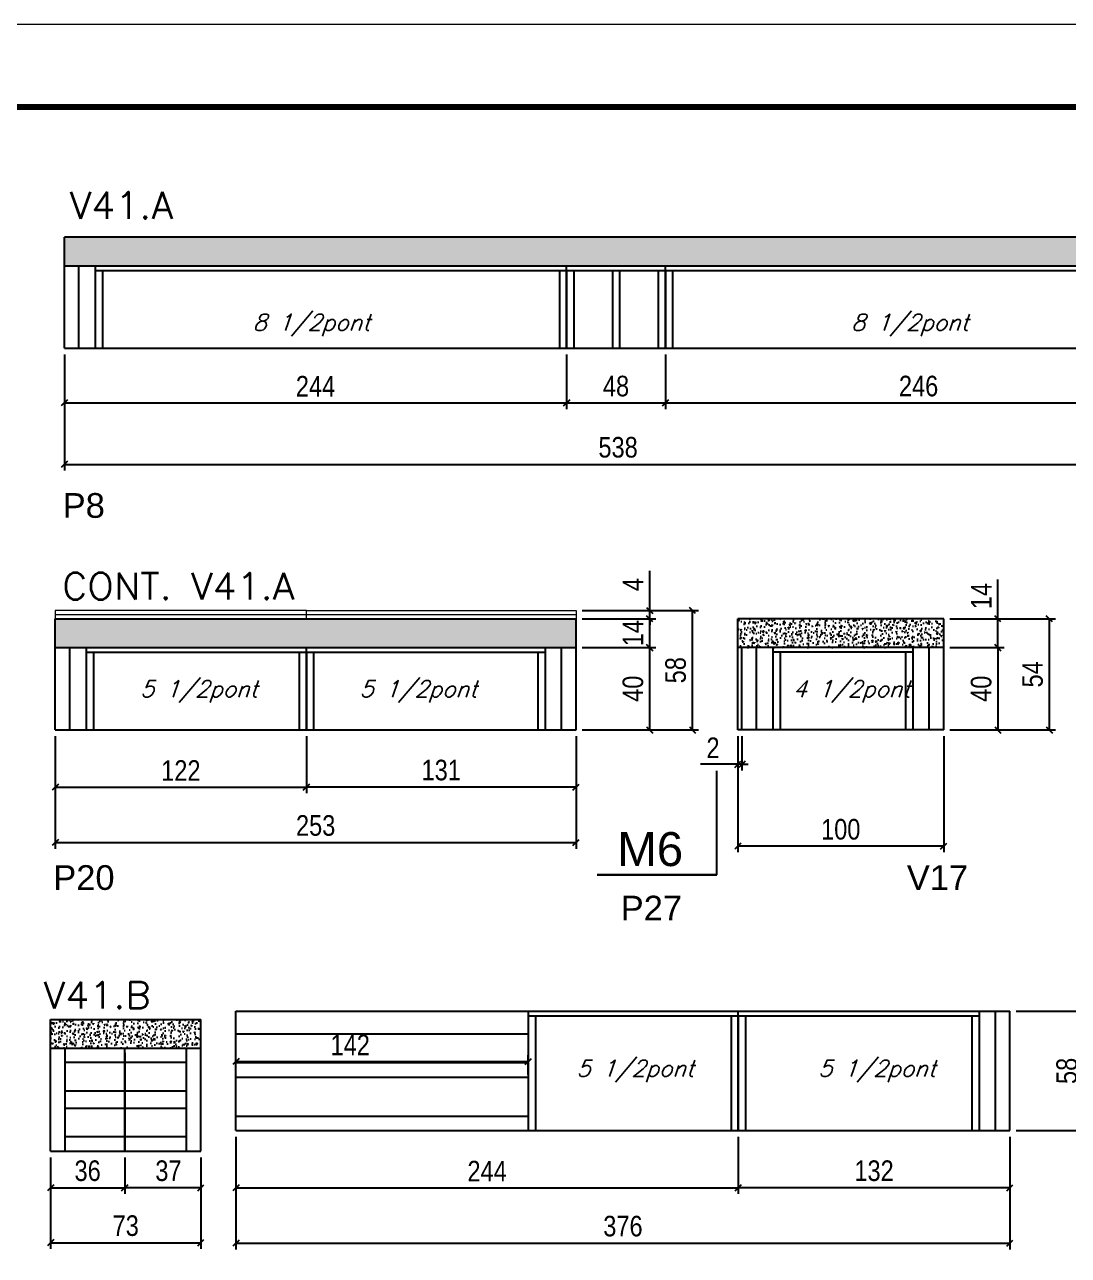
# Model space of a CAD drawing. Header units: millimetres. Extents: x 2921 to 9246, y 316 to 11751.
# Drawn here: x 3388 to 3896, y 3065 to 3663 of the extents above; entities that cross this region are included whole.
import ezdxf

# ---------------------------------------------------------------- set-up
doc = ezdxf.new("R2010")
doc.units = ezdxf.units.MM
doc.linetypes.add('DASHED', pattern=[0.75, 0.5, -0.25])
for name, color, linetype in [('1', 3, 'Continuous'), ('5', 5, 'Continuous'), ('COTA', 241, 'Continuous'), ('NOMENCLATURA', 7, 'Continuous'), ('Painéis', 200, 'Continuous'), ('SARR_2.2x7', 40, 'Continuous'), ('SARR_3.5x7', 81, 'Continuous'), ('SARR_EDITAR', 141, 'Continuous'), ('texto', 7, 'Continuous')]:
    doc.layers.add(name, color=color, linetype=linetype)
for name, color, linetype, lineweight in [('Folhas', 255, 'Continuous', 9), ('SARRAFO DE PRESSAO', 251, 'DASHED', 9), ('Texto Seção', 7, 'Continuous', 15)]:
    doc.layers.add(name, color=color, linetype=linetype, lineweight=lineweight)
doc.styles.add('COTA TECNICA', font='techl___.ttf', dxfattribs={"height": 10})
doc.styles.add('REGUA-120', font='ROMANS.shx', dxfattribs={"height": 15})
doc.styles.add('Romans', font='romans.shx')
doc.styles.get("Standard").update_dxf_attribs({"font": 'arial.ttf'})
doc.dimstyles.new('PAINEL', dxfattribs={"dimtxt": 10, "dimasz": 3, "dimexe": 3, "dimexo": 3, "dimgap": 3, "dimtad": 1, "dimdec": 1, "dimzin": 12, "dimdsep": 46, "dimtxsty": 'COTA TECNICA', "dimblk1": 'OBLIQUE', "dimblk2": 'OBLIQUE', "dimsah": 1, "dimcen": 0.9, "dimclrd": 4, "dimclre": 4, "dimclrt": 240, "dimadec": 1, "dimazin": 3, "dimtfac": 1, "dimtdec": 1, "dimtmove": 0, "dimatfit": 3, "dimfxl": 1, "dimtolj": 1, "dimtzin": 12, "dimarcsym": 0})

# ---------------------------------------------------------------- blocks, each defined once
blk = doc.blocks.new('9999999999')
at = {"layer": 'Folhas'}
blk.add_lwpolyline([(98138.98, 34190.21), (99623.98, 34190.21), (99623.98, 35240.21), (98138.98, 35240.21)], close=True, dxfattribs=at)
at = {"layer": 'Folhas', "color": 30, "const_width": 3}
blk.add_lwpolyline([(98213.98, 34230.21), (99583.98, 34230.21), (99583.98, 35200.21), (98213.98, 35200.21)], close=True, dxfattribs=at)
blk = doc.blocks.new('_Oblique')
at = {"layer": '1', "color": 0, "lineweight": -2}
blk.add_line((-0.5, -0.5), (0.5, 0.5), dxfattribs=at)
blk = doc.blocks.new('*D398')
at = {"layer": 'COTA', "color": 4, "linetype": 'ByBlock', "lineweight": -2, "transparency": 16777216}
for p, q in [((3407.73, 3502.89), (3407.73, 3476.35)), ((3651.73, 3502.89), (3651.73, 3476.35)), ((3407.73, 3479.35), (3651.73, 3479.35))]:
    blk.add_line(p, q, dxfattribs=at)
at = {"layer": 'Defpoints', "color": 0, "linetype": 'ByBlock', "transparency": 16777216}
for p in [(3407.73, 3505.89), (3651.73, 3505.89), (3651.73, 3479.35)]:
    blk.add_point(p, dxfattribs=at)
at = {"layer": 'COTA', "color": 4, "linetype": 'ByBlock', "lineweight": -2, "transparency": 16777216, "xscale": 3, "yscale": 3, "zscale": 3, "rotation": 180}
blk.add_blockref('_Oblique', (3407.73, 3479.35), dxfattribs=at)
at = {"layer": 'COTA', "color": 4, "linetype": 'ByBlock', "lineweight": -2, "transparency": 16777216, "xscale": 3, "yscale": 3, "zscale": 3}
blk.add_blockref('_Oblique', (3651.73, 3479.35), dxfattribs=at)
at = {"layer": 'COTA', "color": 240, "linetype": 'ByBlock', "transparency": 16777216, "insert": (3529.73, 3487.42), "char_height": 10, "attachment_point": 5, "style": 'COTA TECNICA'}
blk.add_mtext('\\A1;244', dxfattribs=at)
blk = doc.blocks.new('*D399')
at = {"layer": 'COTA', "color": 4, "linetype": 'ByBlock', "lineweight": -2, "transparency": 16777216}
for p, q in [((3699.73, 3502.89), (3699.73, 3476.35)), ((3945.73, 3502.89), (3945.73, 3476.35)), ((3699.73, 3479.35), (3945.73, 3479.35))]:
    blk.add_line(p, q, dxfattribs=at)
at = {"layer": 'Defpoints', "color": 0, "linetype": 'ByBlock', "transparency": 16777216}
for p in [(3699.73, 3505.89), (3945.73, 3505.89), (3945.73, 3479.35)]:
    blk.add_point(p, dxfattribs=at)
at = {"layer": 'COTA', "color": 4, "linetype": 'ByBlock', "lineweight": -2, "transparency": 16777216, "xscale": 3, "yscale": 3, "zscale": 3, "rotation": 180}
blk.add_blockref('_Oblique', (3699.73, 3479.35), dxfattribs=at)
at = {"layer": 'COTA', "color": 4, "linetype": 'ByBlock', "lineweight": -2, "transparency": 16777216, "xscale": 3, "yscale": 3, "zscale": 3}
blk.add_blockref('_Oblique', (3945.73, 3479.35), dxfattribs=at)
at = {"layer": 'COTA', "color": 240, "linetype": 'ByBlock', "transparency": 16777216, "insert": (3822.73, 3487.45), "char_height": 10, "width": 210.731, "attachment_point": 5, "style": 'COTA TECNICA'}
blk.add_mtext('\\A1;246', dxfattribs=at)
blk = doc.blocks.new('*D982')
at = {"layer": 'COTA', "color": 4, "linetype": 'ByBlock', "lineweight": -2, "transparency": 16777216}
for p, q in [((3407.73, 3502.89), (3407.73, 3446.46)), ((3945.73, 3502.89), (3945.73, 3446.46)), ((3407.73, 3449.46), (3945.73, 3449.46))]:
    blk.add_line(p, q, dxfattribs=at)
at = {"layer": 'Defpoints', "color": 0, "linetype": 'ByBlock', "transparency": 16777216}
for p in [(3407.73, 3505.89), (3945.73, 3505.89), (3945.73, 3449.46)]:
    blk.add_point(p, dxfattribs=at)
at = {"layer": 'COTA', "color": 4, "linetype": 'ByBlock', "lineweight": -2, "transparency": 16777216, "xscale": 3, "yscale": 3, "zscale": 3, "rotation": 180}
blk.add_blockref('_Oblique', (3407.73, 3449.46), dxfattribs=at)
at = {"layer": 'COTA', "color": 4, "linetype": 'ByBlock', "lineweight": -2, "transparency": 16777216, "xscale": 3, "yscale": 3, "zscale": 3}
blk.add_blockref('_Oblique', (3945.73, 3449.46), dxfattribs=at)
at = {"layer": 'COTA', "color": 240, "linetype": 'ByBlock', "transparency": 16777216, "insert": (3676.73, 3457.71), "char_height": 10, "attachment_point": 5, "style": 'COTA TECNICA'}
blk.add_mtext('\\A1;538', dxfattribs=at)
blk = doc.blocks.new('*D400')
at = {"layer": 'COTA', "color": 4, "linetype": 'ByBlock', "lineweight": -2, "transparency": 16777216}
for p, q in [((3651.73, 3502.89), (3651.73, 3476.35)), ((3699.73, 3502.89), (3699.73, 3476.35)), ((3651.73, 3479.35), (3699.73, 3479.35))]:
    blk.add_line(p, q, dxfattribs=at)
at = {"layer": 'Defpoints', "color": 0, "linetype": 'ByBlock', "transparency": 16777216}
for p in [(3651.73, 3505.89), (3699.73, 3505.89), (3699.73, 3479.35)]:
    blk.add_point(p, dxfattribs=at)
at = {"layer": 'COTA', "color": 4, "linetype": 'ByBlock', "lineweight": -2, "transparency": 16777216, "xscale": 3, "yscale": 3, "zscale": 3, "rotation": 180}
blk.add_blockref('_Oblique', (3651.73, 3479.35), dxfattribs=at)
at = {"layer": 'COTA', "color": 4, "linetype": 'ByBlock', "lineweight": -2, "transparency": 16777216, "xscale": 3, "yscale": 3, "zscale": 3}
blk.add_blockref('_Oblique', (3699.73, 3479.35), dxfattribs=at)
at = {"layer": 'COTA', "color": 240, "linetype": 'ByBlock', "transparency": 16777216, "insert": (3675.73, 3487.44), "char_height": 10, "attachment_point": 5, "style": 'COTA TECNICA'}
blk.add_mtext('\\A1;48', dxfattribs=at)
blk = doc.blocks.new('*D405')
at = {"layer": 'Defpoints', "color": 0, "transparency": 16777216}
for p in [(3525.3, 3320.47), (3656.3, 3320.47), (3525.3, 3292.7)]:
    blk.add_point(p, dxfattribs=at)
at = {"layer": 'Painéis', "color": 4, "lineweight": -2, "transparency": 16777216}
for p, q in [((3525.3, 3317.47), (3525.3, 3289.7)), ((3656.3, 3317.47), (3656.3, 3289.7)), ((3656.3, 3292.7), (3525.3, 3292.7))]:
    blk.add_line(p, q, dxfattribs=at)
at = {"layer": 'Painéis', "color": 4, "lineweight": -2, "transparency": 16777216, "xscale": 3, "yscale": 3, "zscale": 3, "rotation": 180}
blk.add_blockref('_Oblique', (3525.3, 3292.7), dxfattribs=at)
at = {"layer": 'Painéis', "color": 4, "lineweight": -2, "transparency": 16777216, "xscale": 3, "yscale": 3, "zscale": 3}
blk.add_blockref('_Oblique', (3656.3, 3292.7), dxfattribs=at)
at = {"layer": 'Painéis', "color": 240, "lineweight": 5, "transparency": 16777216, "insert": (3590.8, 3300.92), "char_height": 10, "attachment_point": 5, "style": 'COTA TECNICA'}
blk.add_mtext('\\A1;131', dxfattribs=at)
blk = doc.blocks.new('*D406')
at = {"layer": 'Defpoints', "color": 0, "transparency": 16777216}
for p in [(3656.3, 3378.47), (3712.85, 3378.47), (3656.3, 3320.47)]:
    blk.add_point(p, dxfattribs=at)
at = {"layer": 'Painéis', "color": 4, "lineweight": -2, "transparency": 16777216}
for p, q in [((3659.3, 3378.47), (3715.85, 3378.47)), ((3712.85, 3320.47), (3712.85, 3378.47)), ((3659.3, 3320.47), (3715.85, 3320.47))]:
    blk.add_line(p, q, dxfattribs=at)
at = {"layer": 'Painéis', "color": 4, "lineweight": -2, "transparency": 16777216, "xscale": 3, "yscale": 3, "zscale": 3}
for p, rotation in [((3712.85, 3378.47), 90), ((3712.85, 3320.47), 270)]:
    blk.add_blockref('_Oblique', p, dxfattribs=dict(at, rotation=rotation))
at = {"layer": 'Painéis', "color": 240, "lineweight": 5, "transparency": 16777216, "insert": (3704.72, 3349.47), "char_height": 10, "attachment_point": 5, "rotation": 90, "style": 'COTA TECNICA'}
blk.add_mtext('\\A1;58', dxfattribs=at)
blk = doc.blocks.new('*D983')
at = {"layer": 'Defpoints', "color": 0, "transparency": 16777216}
for p in [(3656.3, 3360.47), (3692.08, 3360.47), (3656.3, 3320.47)]:
    blk.add_point(p, dxfattribs=at)
at = {"layer": 'Painéis', "color": 4, "lineweight": -2, "transparency": 16777216}
for p, q in [((3659.3, 3360.47), (3695.08, 3360.47)), ((3692.08, 3320.47), (3692.08, 3360.47)), ((3659.3, 3320.47), (3695.08, 3320.47))]:
    blk.add_line(p, q, dxfattribs=at)
at = {"layer": 'Painéis', "color": 4, "lineweight": -2, "transparency": 16777216, "xscale": 3, "yscale": 3, "zscale": 3}
for p, rotation in [((3692.08, 3360.47), 90), ((3692.08, 3320.47), 270)]:
    blk.add_blockref('_Oblique', p, dxfattribs=dict(at, rotation=rotation))
at = {"layer": 'Painéis', "color": 240, "lineweight": 5, "transparency": 16777216, "insert": (3683.97, 3340.47), "char_height": 10, "attachment_point": 5, "rotation": 90, "style": 'COTA TECNICA'}
blk.add_mtext('\\A1;40', dxfattribs=at)
blk = doc.blocks.new('*D984')
at = {"layer": 'Defpoints', "color": 0, "transparency": 16777216}
for p in [(3656.3, 3374.47), (3692.08, 3374.47), (3656.3, 3360.47)]:
    blk.add_point(p, dxfattribs=at)
at = {"layer": 'Painéis', "color": 4, "lineweight": -2, "transparency": 16777216}
for p, q in [((3659.3, 3374.47), (3695.08, 3374.47)), ((3692.08, 3360.47), (3692.08, 3374.47)), ((3659.3, 3360.47), (3695.08, 3360.47))]:
    blk.add_line(p, q, dxfattribs=at)
at = {"layer": 'Painéis', "color": 4, "lineweight": -2, "transparency": 16777216, "xscale": 3, "yscale": 3, "zscale": 3}
for p, rotation in [((3692.08, 3374.47), 90), ((3692.08, 3360.47), 270)]:
    blk.add_blockref('_Oblique', p, dxfattribs=dict(at, rotation=rotation))
at = {"layer": 'Painéis', "color": 240, "lineweight": 5, "transparency": 16777216, "insert": (3684, 3367.47), "char_height": 10, "attachment_point": 5, "rotation": 90, "style": 'COTA TECNICA'}
blk.add_mtext('\\A1;14', dxfattribs=at)
blk = doc.blocks.new('*D985')
at = {"layer": 'Defpoints', "color": 0, "transparency": 16777216}
for p in [(3403.3, 3320.47), (3525.3, 3320.47), (3525.3, 3292.7)]:
    blk.add_point(p, dxfattribs=at)
at = {"layer": 'Painéis', "color": 4, "lineweight": -2, "transparency": 16777216}
for p, q in [((3403.3, 3317.47), (3403.3, 3289.7)), ((3525.3, 3317.47), (3525.3, 3289.7)), ((3403.3, 3292.7), (3525.3, 3292.7))]:
    blk.add_line(p, q, dxfattribs=at)
at = {"layer": 'Painéis', "color": 4, "lineweight": -2, "transparency": 16777216, "xscale": 3, "yscale": 3, "zscale": 3, "rotation": 180}
blk.add_blockref('_Oblique', (3403.3, 3292.7), dxfattribs=at)
at = {"layer": 'Painéis', "color": 4, "lineweight": -2, "transparency": 16777216, "xscale": 3, "yscale": 3, "zscale": 3}
blk.add_blockref('_Oblique', (3525.3, 3292.7), dxfattribs=at)
at = {"layer": 'Painéis', "color": 240, "lineweight": 5, "transparency": 16777216, "insert": (3464.3, 3300.76), "char_height": 10, "attachment_point": 5, "style": 'COTA TECNICA'}
blk.add_mtext('\\A1;122', dxfattribs=at)
blk = doc.blocks.new('*D407')
at = {"layer": 'Defpoints', "color": 0, "transparency": 16777216}
for p in [(3403.3, 3320.47), (3656.3, 3320.47), (3656.3, 3265.78)]:
    blk.add_point(p, dxfattribs=at)
at = {"layer": 'Painéis', "color": 4, "lineweight": -2, "transparency": 16777216}
for p, q in [((3403.3, 3317.47), (3403.3, 3262.78)), ((3656.3, 3317.47), (3656.3, 3262.78)), ((3403.3, 3265.78), (3656.3, 3265.78))]:
    blk.add_line(p, q, dxfattribs=at)
at = {"layer": 'Painéis', "color": 4, "lineweight": -2, "transparency": 16777216, "xscale": 3, "yscale": 3, "zscale": 3, "rotation": 180}
blk.add_blockref('_Oblique', (3403.3, 3265.78), dxfattribs=at)
at = {"layer": 'Painéis', "color": 4, "lineweight": -2, "transparency": 16777216, "xscale": 3, "yscale": 3, "zscale": 3}
blk.add_blockref('_Oblique', (3656.3, 3265.78), dxfattribs=at)
at = {"layer": 'Painéis', "color": 240, "lineweight": 5, "transparency": 16777216, "insert": (3529.8, 3274), "char_height": 10, "attachment_point": 5, "style": 'COTA TECNICA'}
blk.add_mtext('\\A1;253', dxfattribs=at)
blk = doc.blocks.new('*D986')
at = {"layer": 'Defpoints', "color": 0, "transparency": 16777216}
for p in [(3656.3, 3378.47), (3692.08, 3378.47), (3656.3, 3374.47)]:
    blk.add_point(p, dxfattribs=at)
at = {"layer": 'Painéis', "color": 4, "lineweight": -2, "transparency": 16777216}
for p, q in [((3692.08, 3378.47), (3692.08, 3397.7)), ((3659.3, 3378.47), (3695.08, 3378.47)), ((3692.08, 3374.47), (3692.08, 3378.47)), ((3659.3, 3374.47), (3695.08, 3374.47)), ((3692.08, 3374.47), (3692.08, 3371.47))]:
    blk.add_line(p, q, dxfattribs=at)
at = {"layer": 'Painéis', "color": 4, "lineweight": -2, "transparency": 16777216, "xscale": 3, "yscale": 3, "zscale": 3}
for p, rotation in [((3692.08, 3378.47), 270), ((3692.08, 3374.47), 90)]:
    blk.add_blockref('_Oblique', p, dxfattribs=dict(at, rotation=rotation))
at = {"layer": 'Painéis', "color": 240, "lineweight": 5, "transparency": 16777216, "insert": (3684, 3391.08), "char_height": 10, "attachment_point": 5, "rotation": 90, "style": 'COTA TECNICA'}
blk.add_mtext('\\A1;4', dxfattribs=at)
blk = doc.blocks.new('*D410')
at = {"layer": 'Defpoints', "color": 0, "transparency": 16777216}
for p in [(3734.91, 3320.47), (3834.91, 3320.47), (3734.91, 3264.04)]:
    blk.add_point(p, dxfattribs=at)
at = {"layer": 'Painéis', "color": 4, "lineweight": -2, "transparency": 16777216}
for p, q in [((3734.91, 3317.47), (3734.91, 3261.04)), ((3834.91, 3317.47), (3834.91, 3261.04)), ((3834.91, 3264.04), (3734.91, 3264.04))]:
    blk.add_line(p, q, dxfattribs=at)
at = {"layer": 'Painéis', "color": 4, "lineweight": -2, "transparency": 16777216, "xscale": 3, "yscale": 3, "zscale": 3, "rotation": 180}
blk.add_blockref('_Oblique', (3734.91, 3264.04), dxfattribs=at)
at = {"layer": 'Painéis', "color": 4, "lineweight": -2, "transparency": 16777216, "xscale": 3, "yscale": 3, "zscale": 3}
blk.add_blockref('_Oblique', (3834.91, 3264.04), dxfattribs=at)
at = {"layer": 'Painéis', "color": 240, "lineweight": 5, "transparency": 16777216, "insert": (3784.91, 3272.15), "char_height": 10, "attachment_point": 5, "style": 'COTA TECNICA'}
blk.add_mtext('\\A1;100', dxfattribs=at)
blk = doc.blocks.new('*D988')
at = {"layer": 'Defpoints', "color": 0, "transparency": 16777216}
for p in [(3834.91, 3360.47), (3834.91, 3320.47), (3861.26, 3320.47)]:
    blk.add_point(p, dxfattribs=at)
at = {"layer": 'Painéis', "color": 4, "lineweight": -2, "transparency": 16777216}
for p, q in [((3837.91, 3360.47), (3864.26, 3360.47)), ((3861.26, 3360.47), (3861.26, 3320.47)), ((3837.91, 3320.47), (3864.26, 3320.47))]:
    blk.add_line(p, q, dxfattribs=at)
at = {"layer": 'Painéis', "color": 4, "lineweight": -2, "transparency": 16777216, "xscale": 3, "yscale": 3, "zscale": 3}
for p, rotation in [((3861.26, 3360.47), 90), ((3861.26, 3320.47), 270)]:
    blk.add_blockref('_Oblique', p, dxfattribs=dict(at, rotation=rotation))
at = {"layer": 'Painéis', "color": 240, "lineweight": 5, "transparency": 16777216, "insert": (3853.16, 3340.47), "char_height": 10, "attachment_point": 5, "rotation": 90, "style": 'COTA TECNICA'}
blk.add_mtext('\\A1;40', dxfattribs=at)
blk = doc.blocks.new('*D989')
at = {"layer": 'Defpoints', "color": 0, "transparency": 16777216}
for p in [(3834.91, 3374.47), (3861.26, 3374.47), (3834.91, 3360.47)]:
    blk.add_point(p, dxfattribs=at)
at = {"layer": 'Painéis', "color": 4, "lineweight": -2, "transparency": 16777216}
for p, q in [((3861.26, 3374.47), (3861.26, 3393.58)), ((3837.91, 3374.47), (3864.26, 3374.47)), ((3861.26, 3360.47), (3861.26, 3374.47)), ((3837.91, 3360.47), (3864.26, 3360.47))]:
    blk.add_line(p, q, dxfattribs=at)
at = {"layer": 'Painéis', "color": 4, "lineweight": -2, "transparency": 16777216, "xscale": 3, "yscale": 3, "zscale": 3}
for p, rotation in [((3861.26, 3374.47), 90), ((3861.26, 3360.47), 270)]:
    blk.add_blockref('_Oblique', p, dxfattribs=dict(at, rotation=rotation))
at = {"layer": 'Painéis', "color": 240, "lineweight": 5, "transparency": 16777216, "insert": (3853.19, 3385.52), "char_height": 10, "attachment_point": 5, "rotation": 90, "style": 'COTA TECNICA'}
blk.add_mtext('\\A1;14', dxfattribs=at)
blk = doc.blocks.new('*D411')
at = {"layer": 'Defpoints', "color": 0, "transparency": 16777216}
for p in [(3834.91, 3374.47), (3834.91, 3320.47), (3886.24, 3320.47)]:
    blk.add_point(p, dxfattribs=at)
at = {"layer": 'Painéis', "color": 4, "lineweight": -2, "transparency": 16777216}
for p, q in [((3837.91, 3374.47), (3889.24, 3374.47)), ((3886.24, 3374.47), (3886.24, 3320.47)), ((3837.91, 3320.47), (3889.24, 3320.47))]:
    blk.add_line(p, q, dxfattribs=at)
at = {"layer": 'Painéis', "color": 4, "lineweight": -2, "transparency": 16777216, "xscale": 3, "yscale": 3, "zscale": 3}
for p, rotation in [((3886.24, 3374.47), 90), ((3886.24, 3320.47), 270)]:
    blk.add_blockref('_Oblique', p, dxfattribs=dict(at, rotation=rotation))
at = {"layer": 'Painéis', "color": 240, "lineweight": 5, "transparency": 16777216, "insert": (3878.13, 3347.47), "char_height": 10, "attachment_point": 5, "rotation": 90, "style": 'COTA TECNICA'}
blk.add_mtext('\\A1;54', dxfattribs=at)
blk = doc.blocks.new('*D412')
at = {"layer": 'COTA', "color": 4, "linetype": 'ByBlock', "lineweight": -2, "transparency": 16777216}
for p, q in [((3734.91, 3317.47), (3734.91, 3300.8)), ((3736.91, 3317.47), (3736.91, 3300.8)), ((3734.91, 3303.8), (3716.8, 3303.8)), ((3736.91, 3303.8), (3734.91, 3303.8)), ((3736.91, 3303.8), (3739.91, 3303.8))]:
    blk.add_line(p, q, dxfattribs=at)
at = {"layer": 'Defpoints', "color": 0, "linetype": 'ByBlock', "transparency": 16777216}
for p in [(3734.91, 3320.47), (3736.91, 3320.47), (3734.91, 3303.8)]:
    blk.add_point(p, dxfattribs=at)
at = {"layer": 'COTA', "color": 4, "linetype": 'ByBlock', "lineweight": -2, "transparency": 16777216, "xscale": 3, "yscale": 3, "zscale": 3}
blk.add_blockref('_Oblique', (3734.91, 3303.8), dxfattribs=at)
at = {"layer": 'COTA', "color": 4, "linetype": 'ByBlock', "lineweight": -2, "transparency": 16777216, "xscale": 3, "yscale": 3, "zscale": 3, "rotation": 180}
blk.add_blockref('_Oblique', (3736.91, 3303.8), dxfattribs=at)
at = {"layer": 'COTA', "color": 240, "linetype": 'ByBlock', "transparency": 16777216, "insert": (3722.85, 3311.8), "char_height": 10, "attachment_point": 5, "style": 'COTA TECNICA'}
blk.add_mtext('\\A1;2', dxfattribs=at)
blk = doc.blocks.new('*D413')
at = {"layer": 'Defpoints', "color": 0, "transparency": 16777216}
for p in [(3437.02, 3115.85), (3474.02, 3115.85), (3437.02, 3098.08)]:
    blk.add_point(p, dxfattribs=at)
at = {"layer": 'Painéis', "color": 4, "lineweight": -2, "transparency": 16777216}
for p, q in [((3437.02, 3112.85), (3437.02, 3095.08)), ((3474.02, 3112.85), (3474.02, 3095.08)), ((3474.02, 3098.08), (3437.02, 3098.08))]:
    blk.add_line(p, q, dxfattribs=at)
at = {"layer": 'Painéis', "color": 4, "lineweight": -2, "transparency": 16777216, "xscale": 3, "yscale": 3, "zscale": 3, "rotation": 180}
blk.add_blockref('_Oblique', (3437.02, 3098.08), dxfattribs=at)
at = {"layer": 'Painéis', "color": 4, "lineweight": -2, "transparency": 16777216, "xscale": 3, "yscale": 3, "zscale": 3}
blk.add_blockref('_Oblique', (3474.02, 3098.08), dxfattribs=at)
at = {"layer": 'Painéis', "color": 240, "lineweight": 5, "transparency": 16777216, "insert": (3458.27, 3106.3), "char_height": 10, "attachment_point": 5, "style": 'COTA TECNICA'}
blk.add_mtext('\\A1;37', dxfattribs=at)
blk = doc.blocks.new('*D990')
at = {"layer": 'Defpoints', "color": 0, "transparency": 16777216}
for p in [(3401.02, 3115.85), (3437.02, 3115.85), (3437.02, 3098.08)]:
    blk.add_point(p, dxfattribs=at)
at = {"layer": 'Painéis', "color": 4, "lineweight": -2, "transparency": 16777216}
for p, q in [((3401.02, 3112.85), (3401.02, 3095.08)), ((3437.02, 3112.85), (3437.02, 3095.08)), ((3401.02, 3098.08), (3437.02, 3098.08))]:
    blk.add_line(p, q, dxfattribs=at)
at = {"layer": 'Painéis', "color": 4, "lineweight": -2, "transparency": 16777216, "xscale": 3, "yscale": 3, "zscale": 3, "rotation": 180}
blk.add_blockref('_Oblique', (3401.02, 3098.08), dxfattribs=at)
at = {"layer": 'Painéis', "color": 4, "lineweight": -2, "transparency": 16777216, "xscale": 3, "yscale": 3, "zscale": 3}
blk.add_blockref('_Oblique', (3437.02, 3098.08), dxfattribs=at)
at = {"layer": 'Painéis', "color": 240, "lineweight": 5, "transparency": 16777216, "insert": (3419.02, 3106.3), "char_height": 10, "attachment_point": 5, "style": 'COTA TECNICA'}
blk.add_mtext('\\A1;36', dxfattribs=at)
blk = doc.blocks.new('*D414')
at = {"layer": 'Defpoints', "color": 0, "transparency": 16777216}
for p in [(3401.02, 3115.85), (3474.02, 3115.85), (3474.02, 3071.4)]:
    blk.add_point(p, dxfattribs=at)
at = {"layer": 'Painéis', "color": 4, "lineweight": -2, "transparency": 16777216}
for p, q in [((3401.02, 3112.85), (3401.02, 3068.4)), ((3474.02, 3112.85), (3474.02, 3068.4)), ((3401.02, 3071.4), (3474.02, 3071.4))]:
    blk.add_line(p, q, dxfattribs=at)
at = {"layer": 'Painéis', "color": 4, "lineweight": -2, "transparency": 16777216, "xscale": 3, "yscale": 3, "zscale": 3, "rotation": 180}
blk.add_blockref('_Oblique', (3401.02, 3071.4), dxfattribs=at)
at = {"layer": 'Painéis', "color": 4, "lineweight": -2, "transparency": 16777216, "xscale": 3, "yscale": 3, "zscale": 3}
blk.add_blockref('_Oblique', (3474.02, 3071.4), dxfattribs=at)
at = {"layer": 'Painéis', "color": 240, "lineweight": 5, "transparency": 16777216, "insert": (3437.52, 3079.62), "char_height": 10, "attachment_point": 5, "style": 'COTA TECNICA'}
blk.add_mtext('\\A1;73', dxfattribs=at)
blk = doc.blocks.new('*D415')
at = {"layer": 'Defpoints', "color": 0, "transparency": 16777216}
for p in [(3735.09, 3125.85), (3867.09, 3125.85), (3735.09, 3098.08)]:
    blk.add_point(p, dxfattribs=at)
at = {"layer": 'Painéis', "color": 4, "lineweight": -2, "transparency": 16777216}
for p, q in [((3735.09, 3122.85), (3735.09, 3095.08)), ((3867.09, 3122.85), (3867.09, 3095.08)), ((3867.09, 3098.08), (3735.09, 3098.08))]:
    blk.add_line(p, q, dxfattribs=at)
at = {"layer": 'Painéis', "color": 4, "lineweight": -2, "transparency": 16777216, "xscale": 3, "yscale": 3, "zscale": 3, "rotation": 180}
blk.add_blockref('_Oblique', (3735.09, 3098.08), dxfattribs=at)
at = {"layer": 'Painéis', "color": 4, "lineweight": -2, "transparency": 16777216, "xscale": 3, "yscale": 3, "zscale": 3}
blk.add_blockref('_Oblique', (3867.09, 3098.08), dxfattribs=at)
at = {"layer": 'Painéis', "color": 240, "lineweight": 5, "transparency": 16777216, "insert": (3801.09, 3106.3), "char_height": 10, "attachment_point": 5, "style": 'COTA TECNICA'}
blk.add_mtext('\\A1;132', dxfattribs=at)
blk = doc.blocks.new('*D991')
at = {"layer": 'Defpoints', "color": 0, "transparency": 16777216}
for p in [(3867.09, 3183.85), (3902.86, 3183.85), (3867.09, 3125.85)]:
    blk.add_point(p, dxfattribs=at)
at = {"layer": 'Painéis', "color": 4, "lineweight": -2, "transparency": 16777216}
for p, q in [((3870.09, 3183.85), (3905.86, 3183.85)), ((3902.86, 3125.85), (3902.86, 3183.85)), ((3870.09, 3125.85), (3905.86, 3125.85))]:
    blk.add_line(p, q, dxfattribs=at)
at = {"layer": 'Painéis', "color": 4, "lineweight": -2, "transparency": 16777216, "xscale": 3, "yscale": 3, "zscale": 3}
for p, rotation in [((3902.86, 3183.85), 90), ((3902.86, 3125.85), 270)]:
    blk.add_blockref('_Oblique', p, dxfattribs=dict(at, rotation=rotation))
at = {"layer": 'Painéis', "color": 240, "lineweight": 5, "transparency": 16777216, "insert": (3894.73, 3154.85), "char_height": 10, "attachment_point": 5, "rotation": 90, "style": 'COTA TECNICA'}
blk.add_mtext('\\A1;58', dxfattribs=at)
blk = doc.blocks.new('*D992')
at = {"layer": 'Defpoints', "color": 0, "transparency": 16777216}
for p in [(3491.09, 3125.85), (3735.09, 3125.85), (3735.09, 3098.08)]:
    blk.add_point(p, dxfattribs=at)
at = {"layer": 'Painéis', "color": 4, "lineweight": -2, "transparency": 16777216}
for p, q in [((3491.09, 3122.85), (3491.09, 3095.08)), ((3735.09, 3122.85), (3735.09, 3095.08)), ((3491.09, 3098.08), (3735.09, 3098.08))]:
    blk.add_line(p, q, dxfattribs=at)
at = {"layer": 'Painéis', "color": 4, "lineweight": -2, "transparency": 16777216, "xscale": 3, "yscale": 3, "zscale": 3, "rotation": 180}
blk.add_blockref('_Oblique', (3491.09, 3098.08), dxfattribs=at)
at = {"layer": 'Painéis', "color": 4, "lineweight": -2, "transparency": 16777216, "xscale": 3, "yscale": 3, "zscale": 3}
blk.add_blockref('_Oblique', (3735.09, 3098.08), dxfattribs=at)
at = {"layer": 'Painéis', "color": 240, "lineweight": 5, "transparency": 16777216, "insert": (3613.09, 3106.16), "char_height": 10, "attachment_point": 5, "style": 'COTA TECNICA'}
blk.add_mtext('\\A1;244', dxfattribs=at)
blk = doc.blocks.new('*D416')
at = {"layer": 'Defpoints', "color": 0, "transparency": 16777216}
for p in [(3491.09, 3125.85), (3867.09, 3125.85), (3867.09, 3071.17)]:
    blk.add_point(p, dxfattribs=at)
at = {"layer": 'Painéis', "color": 4, "lineweight": -2, "transparency": 16777216}
for p, q in [((3491.09, 3122.85), (3491.09, 3068.17)), ((3867.09, 3122.85), (3867.09, 3068.17)), ((3491.09, 3071.17), (3867.09, 3071.17))]:
    blk.add_line(p, q, dxfattribs=at)
at = {"layer": 'Painéis', "color": 4, "lineweight": -2, "transparency": 16777216, "xscale": 3, "yscale": 3, "zscale": 3, "rotation": 180}
blk.add_blockref('_Oblique', (3491.09, 3071.17), dxfattribs=at)
at = {"layer": 'Painéis', "color": 4, "lineweight": -2, "transparency": 16777216, "xscale": 3, "yscale": 3, "zscale": 3}
blk.add_blockref('_Oblique', (3867.09, 3071.17), dxfattribs=at)
at = {"layer": 'Painéis', "color": 240, "lineweight": 5, "transparency": 16777216, "insert": (3679.09, 3079.39), "char_height": 10, "attachment_point": 5, "style": 'COTA TECNICA'}
blk.add_mtext('\\A1;376', dxfattribs=at)
blk = doc.blocks.new('*D417')
at = {"layer": 'Defpoints', "color": 0, "transparency": 16777216}
for p in [(3633.09, 3159.41), (3633.09, 3150.15), (3491.09, 3143.15)]:
    blk.add_point(p, dxfattribs=at)
at = {"layer": 'Painéis', "color": 4, "lineweight": -2, "transparency": 16777216}
for p, q in [((3491.09, 3146.15), (3491.09, 3162.41)), ((3491.09, 3159.41), (3633.09, 3159.41)), ((3633.09, 3153.15), (3633.09, 3162.41))]:
    blk.add_line(p, q, dxfattribs=at)
at = {"layer": 'Painéis', "color": 4, "lineweight": -2, "transparency": 16777216, "xscale": 3, "yscale": 3, "zscale": 3, "rotation": 180}
blk.add_blockref('_Oblique', (3491.09, 3159.41), dxfattribs=at)
at = {"layer": 'Painéis', "color": 4, "lineweight": -2, "transparency": 16777216, "xscale": 3, "yscale": 3, "zscale": 3}
blk.add_blockref('_Oblique', (3633.09, 3159.41), dxfattribs=at)
at = {"layer": 'Painéis', "color": 240, "lineweight": 5, "transparency": 16777216, "insert": (3546.59, 3167.48), "char_height": 10, "attachment_point": 5, "style": 'COTA TECNICA'}
blk.add_mtext('\\A1;142', dxfattribs=at)

msp = doc.modelspace()

# ---------------------------------------------------------------- hatches: boundary and pattern name
at = {"layer": 'COTA', "linetype": 'ByBlock'}
h = msp.add_hatch(dxfattribs=at)
h.set_pattern_fill('AR-CONC', color=256, scale=0.03)
h.set_pattern_definition([(50, (-128301.736, -30338.0685), (5.46554007, -0.47817257), [0.5715, -6.2865]), (355, (-128301.736, -30338.0685), (-1.05730264, 5.73170536), [0.4572, -5.02921753]), (100.4514447, (-128301.2805, -30338.1083), (4.40823741, 5.25353256), [0.48570026, -5.34270734]), (46.1842, (-128301.736, -30336.5445), (8.13237123, -1.26126984), [0.85725, -9.42975]), (96.6355576, (-128301.058, -30336.6496), (7.122124, 7.42278374), [0.7285507, -8.01406824]), (351.184151, (-128301.736, -30336.5445), (7.122124, 7.42278374), [0.685799, -7.54379196]), (21, (-128300.974, -30336.9255), (4.54843174, -3.06795595), [0.5715, -6.2865]), (326, (-128300.974, -30336.9255), (1.85406085, 5.52563898), [0.4572, -5.0292]), (71.451445, (-128300.595, -30337.181), (6.40249258, 2.45768307), [0.48570026, -5.34269813]), (37.5, (-128301.736, -30338.0685), (0.092658098, 2.536651166), [0, -4.96824, 0, -5.1054, 0, -5.04825]), (7.5, (-128301.736, -30338.0685), (2.004589875, 3.005417245), [0, -2.91084, 0, -4.85394, 0, -1.92405]), (327.5, (-128303.4352, -30338.0685), (4.067717855, -0.17186232), [0, -1.905, 0, -5.9436, 0, -7.8867]), (317.5, (-128304.1972, -30338.0685), (4.44387544, 0.76279473), [0, -2.4765, 0, -3.94716, 0, -5.6007])])
h.paths.add_polyline_path([(3407.73, 3559.89), (3407.73, 3545.89), (3945.73, 3545.89), (3945.73, 3559.89)])
h = msp.add_hatch(dxfattribs=at)
h.set_pattern_fill('AR-CONC', color=256, scale=0.03)
h.set_pattern_definition([(50, (1716.586, -13181.363), (5.4655401, -0.4781726), [0.5715, -6.2865]), (355, (1716.586, -13181.363), (-1.0573026, 5.7317054), [0.4572, -5.0292175]), (100.451445, (1717.0414, -13181.4027), (4.4082374, 5.2535326), [0.4857003, -5.3427073]), (46.1842, (1716.586, -13179.839), (8.1323712, -1.2612698), [0.85725, -9.42975]), (96.63556, (1717.2636, -13179.944), (7.122124, 7.4227837), [0.7285507, -8.0140682]), (351.18415, (1716.586, -13179.839), (7.122124, 7.4227837), [0.685799, -7.543792]), (21, (1717.348, -13180.22), (4.5484317, -3.067956), [0.5715, -6.2865]), (326, (1717.348, -13180.22), (1.8540609, 5.525639), [0.4572, -5.0292]), (71.451445, (1717.727, -13180.4755), (6.4024926, 2.457683), [0.4857003, -5.3426981]), (37.5, (1716.5859, -13181.3629), (0.0926581, 2.53665117), [0, -4.96824, 0, -5.1054, 0, -5.04825]), (7.5, (1716.586, -13181.3629), (2.00458988, 3.00541724), [0, -2.91084, 0, -4.85394, 0, -1.92405]), (327.5, (1714.8866, -13181.3629), (4.06771786, -0.17186232), [0, -1.905, 0, -5.9436, 0, -7.8867]), (317.5, (1714.1246, -13181.363), (4.44387544, 0.7627947), [0, -2.4765, 0, -3.94716, 0, -5.6007])])
h.paths.add_polyline_path([(3656.3, 3360.47), (3656.3, 3374.47), (3403.3, 3374.47), (3403.3, 3360.47)])
h = msp.add_hatch(dxfattribs=at)
h.set_pattern_fill('AR-CONC', color=256, scale=0.03)
h.set_pattern_definition([(50, (1987.1886, -13181.363), (5.4655401, -0.4781726), [0.5715, -6.2865]), (355, (1987.1886, -13181.363), (-1.0573026, 5.7317054), [0.4572, -5.0292175]), (100.451445, (1987.644, -13181.4027), (4.4082374, 5.2535326), [0.4857003, -5.3427073]), (46.1842, (1987.1886, -13179.839), (8.1323712, -1.2612698), [0.85725, -9.42975]), (96.63556, (1987.866, -13179.944), (7.122124, 7.4227837), [0.7285507, -8.0140682]), (351.18415, (1987.1886, -13179.839), (7.122124, 7.4227837), [0.685799, -7.543792]), (21, (1987.9506, -13180.22), (4.5484317, -3.067956), [0.5715, -6.2865]), (326, (1987.9506, -13180.22), (1.8540609, 5.525639), [0.4572, -5.0292]), (71.451445, (1988.3296, -13180.4755), (6.4024926, 2.457683), [0.4857003, -5.3426981]), (37.5, (1987.1886, -13181.3629), (0.0926581, 2.53665117), [0, -4.96824, 0, -5.1054, 0, -5.04825]), (7.5, (1987.1886, -13181.3629), (2.00458988, 3.00541724), [0, -2.91084, 0, -4.85394, 0, -1.92405]), (327.5, (1985.4893, -13181.3629), (4.06771786, -0.17186232), [0, -1.905, 0, -5.9436, 0, -7.8867]), (317.5, (1984.7273, -13181.363), (4.44387544, 0.7627947), [0, -2.4765, 0, -3.94716, 0, -5.6007])])
h.paths.add_polyline_path([(3834.91, 3360.47), (3834.91, 3374.47), (3734.91, 3374.47), (3734.91, 3360.47)])
h = msp.add_hatch(dxfattribs=at)
h.set_pattern_fill('AR-CONC', color=256, scale=0.03)
h.set_pattern_definition([(50, (1646.2967, -13375.9795), (5.4655401, -0.4781726), [0.5715, -6.2865]), (355, (1646.2967, -13375.9795), (-1.0573026, 5.7317054), [0.4572, -5.0292175]), (100.451445, (1646.752, -13376.0194), (4.4082374, 5.2535326), [0.4857003, -5.3427073]), (46.1842, (1646.297, -13374.4555), (8.1323712, -1.2612698), [0.85725, -9.42975]), (96.63556, (1646.974, -13374.561), (7.122124, 7.4227837), [0.7285507, -8.0140682]), (351.18415, (1646.297, -13374.4555), (7.122124, 7.4227837), [0.685799, -7.543792]), (21, (1647.0587, -13374.8365), (4.5484317, -3.067956), [0.5715, -6.2865]), (326, (1647.0587, -13374.8365), (1.8540609, 5.525639), [0.4572, -5.0292]), (71.451445, (1647.4377, -13375.092), (6.4024926, 2.457683), [0.4857003, -5.3426981]), (37.5, (1646.2967, -13375.9795), (0.0926581, 2.53665117), [0, -4.96824, 0, -5.1054, 0, -5.04825]), (7.5, (1646.2967, -13375.9795), (2.00458988, 3.00541724), [0, -2.91084, 0, -4.85394, 0, -1.92405]), (327.5, (1644.5974, -13375.9795), (4.06771786, -0.17186232), [0, -1.905, 0, -5.9436, 0, -7.8867]), (317.5, (1643.8354, -13375.9795), (4.44387544, 0.7627947), [0, -2.4765, 0, -3.94716, 0, -5.6007])])
h.paths.add_polyline_path([(3474.02, 3165.85), (3474.02, 3179.85), (3401.02, 3179.85), (3401.02, 3165.85)])

# ---------------------------------------------------------------- linework, layer by layer
for p, q in [((3945.73, 3559.89), (3407.73, 3559.89)), ((3407.73, 3545.89), (3407.73, 3559.89)), ((3403.3, 3374.47), (3656.3, 3374.47)), ((3403.3, 3360.47), (3403.3, 3374.47)), ((3656.3, 3360.47), (3656.3, 3374.47)), ((3834.91, 3374.47), (3734.91, 3374.47)), ((3734.91, 3360.47), (3734.91, 3374.47)), ((3834.91, 3360.47), (3834.91, 3374.47)), ((3401.02, 3179.85), (3474.02, 3179.85)), ((3401.02, 3165.85), (3401.02, 3179.85)), ((3474.02, 3165.85), (3474.02, 3179.85))]:
    msp.add_line(p, q, dxfattribs=at)
at = {"layer": 'NOMENCLATURA', "linetype": 'Continuous'}
for p, q in [((3724.71, 3250.14), (3724.71, 3300.53)), ((3724.71, 3250.14), (3666.5, 3250.14)), ((3666.5, 3250.14), (3724.71, 3250.14))]:
    msp.add_line(p, q, dxfattribs=at)
at = {"layer": 'Painéis', "linetype": 'ByBlock'}
for p, q in [((3407.73, 3545.89), (3945.73, 3545.89)), ((3407.73, 3505.89), (3407.73, 3545.89)), ((3651.73, 3505.89), (3651.73, 3545.89)), ((3699.73, 3505.89), (3699.73, 3545.89)), ((3407.73, 3505.89), (3945.73, 3505.89)), ((3403.3, 3320.47), (3403.3, 3360.47)), ((3403.3, 3360.47), (3656.3, 3360.47)), ((3525.3, 3320.47), (3525.3, 3360.47)), ((3834.91, 3360.47), (3734.91, 3360.47)), ((3736.91, 3320.47), (3736.91, 3360.47)), ((3834.91, 3320.47), (3834.91, 3360.47)), ((3403.3, 3320.47), (3656.3, 3320.47)), ((3834.91, 3320.47), (3734.91, 3320.47)), ((3491.09, 3125.85), (3491.09, 3183.85)), ((3491.09, 3183.85), (3867.09, 3183.85)), ((3735.09, 3125.85), (3735.09, 3183.85)), ((3401.02, 3115.85), (3401.02, 3165.85)), ((3401.02, 3165.85), (3474.02, 3165.85)), ((3437.02, 3115.85), (3437.02, 3165.85)), ((3491.09, 3125.85), (3867.09, 3125.85)), ((3401.02, 3115.85), (3474.02, 3115.85))]:
    msp.add_line(p, q, dxfattribs=at)
at = {"layer": 'Painéis'}
for p, q in [((3656.3, 3320.47), (3656.3, 3360.47)), ((3734.91, 3320.47), (3734.91, 3360.47)), ((3867.09, 3125.85), (3867.09, 3183.85)), ((3474.02, 3115.85), (3474.02, 3165.85))]:
    msp.add_line(p, q, dxfattribs=at)
at = {"layer": 'Painéis', "lineweight": 5}
for points in [[(3403.3, 3374.47), (3525.3, 3374.47), (3525.3, 3378.47), (3403.3, 3378.47)], [(3656.3, 3374.47), (3525.3, 3374.47), (3525.3, 3378.47), (3656.3, 3378.47)]]:
    msp.add_lwpolyline(points, close=True, dxfattribs=at)
at = {"layer": 'SARR_2.2x7', "linetype": 'Continuous'}
for p, q in [((3414.73, 3505.89), (3414.73, 3545.89)), ((3422.73, 3543.69), (3651.73, 3543.69)), ((3651.73, 3543.69), (3699.73, 3543.69)), ((3699.73, 3543.69), (3928.73, 3543.69)), ((3410.3, 3320.47), (3410.3, 3360.47)), ((3649.3, 3320.47), (3649.3, 3360.47)), ((3743.91, 3320.47), (3743.91, 3360.47)), ((3827.91, 3320.47), (3827.91, 3360.47)), ((3418.3, 3358.27), (3525.3, 3358.27)), ((3525.3, 3358.27), (3641.3, 3358.27)), ((3819.91, 3358.27), (3751.91, 3358.27)), ((3633.09, 3181.65), (3735.09, 3181.65)), ((3735.09, 3181.65), (3852.09, 3181.65)), ((3860.09, 3125.85), (3860.09, 3183.85)), ((3491.09, 3172.85), (3633.09, 3172.85)), ((3408.02, 3115.85), (3408.02, 3165.85)), ((3467.02, 3115.85), (3467.02, 3165.85)), ((3437.02, 3158.85), (3408.02, 3158.85)), ((3467.02, 3158.85), (3437.02, 3158.85)), ((3491.09, 3158.85), (3633.09, 3158.85)), ((3491.09, 3151.85), (3633.09, 3151.85)), ((3437.02, 3145.05), (3408.02, 3145.05)), ((3467.02, 3145.05), (3437.02, 3145.05)), ((3437.02, 3136.65), (3408.02, 3136.65)), ((3467.02, 3136.65), (3437.02, 3136.65)), ((3491.09, 3132.85), (3633.09, 3132.85)), ((3437.02, 3122.85), (3408.02, 3122.85)), ((3467.02, 3122.85), (3437.02, 3122.85))]:
    msp.add_line(p, q, dxfattribs=at)
at = {"layer": 'SARR_3.5x7'}
for p, q in [((3422.73, 3545.89), (3422.73, 3505.89)), ((3426.23, 3543.69), (3426.23, 3505.89)), ((3648.23, 3543.69), (3648.23, 3505.89)), ((3651.73, 3543.69), (3651.73, 3505.89)), ((3655.23, 3543.69), (3655.23, 3505.89)), ((3673.95, 3543.69), (3673.95, 3505.89)), ((3677.45, 3543.69), (3677.45, 3505.89)), ((3696.23, 3543.69), (3696.23, 3505.89)), ((3699.73, 3543.69), (3699.73, 3505.89)), ((3703.23, 3543.69), (3703.23, 3505.89)), ((3422.73, 3505.89), (3426.23, 3505.89)), ((3648.23, 3505.89), (3651.73, 3505.89)), ((3651.73, 3505.89), (3655.23, 3505.89)), ((3418.3, 3360.47), (3418.3, 3320.47)), ((3641.3, 3360.47), (3641.3, 3320.47)), ((3751.91, 3360.47), (3751.91, 3320.47)), ((3819.91, 3360.47), (3819.91, 3320.47)), ((3421.8, 3358.27), (3421.8, 3320.47)), ((3521.8, 3358.27), (3521.8, 3320.47)), ((3525.3, 3358.27), (3525.3, 3320.47)), ((3528.8, 3358.27), (3528.8, 3320.47)), ((3637.8, 3358.27), (3637.8, 3320.47)), ((3755.41, 3358.27), (3755.41, 3320.47)), ((3816.41, 3358.27), (3816.41, 3320.47)), ((3633.09, 3183.93), (3633.09, 3125.85)), ((3636.59, 3181.65), (3636.59, 3125.85)), ((3731.59, 3181.65), (3731.59, 3125.85)), ((3735.09, 3181.65), (3735.09, 3125.85)), ((3738.59, 3181.65), (3738.59, 3125.85)), ((3848.59, 3181.65), (3848.59, 3125.85)), ((3852.09, 3183.85), (3852.09, 3125.85)), ((3437.02, 3163.65), (3437.02, 3115.85))]:
    msp.add_line(p, q, dxfattribs=at)
at = {"layer": 'SARR_EDITAR', "lineweight": 5}
for p, q in [((3403.3, 3376.47), (3525.3, 3376.47)), ((3525.3, 3376.47), (3656.3, 3376.47))]:
    msp.add_line(p, q, dxfattribs=at)

# ---------------------------------------------------------------- block references
at = {"layer": 'SARRAFO DE PRESSAO', "color": 6, "linetype": 'ByBlock'}
msp.add_blockref('9999999999', (-95217.85, -31577.13), dxfattribs=at)

# ---------------------------------------------------------------- texts
at = {"layer": '5', "linetype": 'Continuous'}
for s, rotation, p in [('P8', 359.99996, (3406.89, 3423.5)), ('P20', 359.99996, (3402.29, 3242.77)), ('V17', 359.99996, (3817.01, 3242.77)), ('P27', 0.00004, (3678, 3227.93))]:
    msp.add_text(s, height=12, rotation=rotation, dxfattribs=at).set_placement(p)
at = {"layer": 'NOMENCLATURA', "linetype": 'Continuous'}
msp.add_text('M6', height=16.5, dxfattribs=at).set_placement((3676.33, 3254.34))
at = {"layer": 'texto', "color": 2, "char_height": 8, "attachment_point": 5, "style": 'Romans'}
for s, insert in [('{\\Q19;\\C256;8 1/2pont}', (3527.74, 3517.11)), ('{\\Q19;\\C256;8 1/2pont}', (3818.51, 3517.11)), ('{\\Q19;\\C256;5 1/2pont}', (3473.08, 3339.13)), ('{\\Q19;\\C256;5 1/2pont}', (3579.7, 3339.13)), ('{\\Q19;\\C256;4 1/2pont}', (3790.18, 3339.13)), ('{\\Q19;\\C256;5 1/2pont}', (3685.06, 3154.75)), ('{\\Q19;\\C256;5 1/2pont}', (3802.53, 3154.75))]:
    msp.add_mtext(s, dxfattribs=dict(at, insert=insert))
at = {"layer": 'Texto Seção', "style": 'REGUA-120', "width": 1.05}
for s, p in [('V41.A', (3410.25, 3568.77)), ('CONT. V41.A', (3406.6, 3383.78)), ('V41.B', (3397.56, 3185.17))]:
    msp.add_text(s, height=13, dxfattribs=at).set_placement(p)

# ---------------------------------------------------------------- dimensions: what is measured, and where the dimension line sits
at = {"layer": 'COTA', "linetype": 'ByBlock'}
for base, p1, p2, picture, middle in [((3651.73, 3479.35), (3407.73, 3505.89), (3651.73, 3505.89), '*D398', (3529.73, 3487.42)), ((3945.73, 3449.46), (3407.73, 3505.89), (3945.73, 3505.89), '*D982', (3676.73, 3457.71)), ((3699.73, 3479.35), (3651.73, 3505.89), (3699.73, 3505.89), '*D400', (3675.73, 3487.44))]:
    dim = msp.add_linear_dim(base=base, p1=p1, p2=p2, dimstyle='PAINEL', dxfattribs=at)
    dim.commit()
    dim.dimension.update_dxf_attribs({"geometry": picture, "text_midpoint": middle})
dim = msp.add_linear_dim(base=(3945.73, 3479.35), p1=(3699.73, 3505.89), p2=(3945.73, 3505.89), dimstyle='PAINEL', override={"dimtmove": 1}, dxfattribs=at)
dim.commit()
dim.dimension.update_dxf_attribs({"geometry": '*D399', "text_midpoint": (3822.73, 3487.45)})
dim = msp.add_linear_dim(base=(3734.91, 3303.8), p1=(3736.91, 3320.47), p2=(3734.91, 3320.47), angle=180, dimstyle='PAINEL', dxfattribs=at)
dim.commit()
dim.dimension.update_dxf_attribs({"geometry": '*D412', "text_midpoint": (3722.85, 3311.8)})
at = {"layer": 'Painéis', "lineweight": 5}
for base, p1, p2, angle, picture, middle in [((3692.08, 3378.47), (3656.3, 3374.47), (3656.3, 3378.47), 90, '*D986', (3684, 3391.08)), ((3861.26, 3374.47), (3834.91, 3360.47), (3834.91, 3374.47), 90, '*D989', (3853.19, 3385.52)), ((3712.85, 3378.47), (3656.3, 3320.47), (3656.3, 3378.47), 90, '*D406', (3704.72, 3349.47)), ((3886.24, 3320.47), (3834.91, 3374.47), (3834.91, 3320.47), 90, '*D411', (3878.13, 3347.47)), ((3692.08, 3360.47), (3656.3, 3320.47), (3656.3, 3360.47), 90, '*D983', (3683.97, 3340.47)), ((3861.26, 3320.47), (3834.91, 3360.47), (3834.91, 3320.47), 90, '*D988', (3853.16, 3340.47)), ((3525.3, 3292.7), (3656.3, 3320.47), (3525.3, 3320.47), 180, '*D405', (3590.8, 3300.92)), ((3734.91, 3264.04), (3834.91, 3320.47), (3734.91, 3320.47), 180, '*D410', (3784.91, 3272.15)), ((3902.86, 3183.85), (3867.09, 3125.85), (3867.09, 3183.85), 90, '*D991', (3894.73, 3154.85)), ((3735.09, 3098.08), (3867.09, 3125.85), (3735.09, 3125.85), 180, '*D415', (3801.09, 3106.3))]:
    dim = msp.add_linear_dim(base=base, p1=p1, p2=p2, angle=angle, dimstyle='PAINEL', dxfattribs=at)
    dim.commit()
    dim.dimension.update_dxf_attribs({"geometry": picture, "text_midpoint": middle})
for base, p1, p2, angle, picture, middle in [((3692.08, 3374.47), (3656.3, 3360.47), (3656.3, 3374.47), 90, '*D984', (3692.08, 3367.47)), ((3437.02, 3098.08), (3474.02, 3115.85), (3437.02, 3115.85), 180, '*D413', (3458.27, 3098.08))]:
    dim = msp.add_linear_dim(base=base, p1=p1, p2=p2, angle=angle, dimstyle='PAINEL', dxfattribs=at)
    dim.commit()
    dim.dimension.update_dxf_attribs({"geometry": picture, "text_midpoint": middle, "dimtype": 160})
for base, p1, p2, picture, middle in [((3525.3, 3292.7), (3403.3, 3320.47), (3525.3, 3320.47), '*D985', (3464.3, 3300.76)), ((3656.3, 3265.78), (3403.3, 3320.47), (3656.3, 3320.47), '*D407', (3529.8, 3274)), ((3735.09, 3098.08), (3491.09, 3125.85), (3735.09, 3125.85), '*D992', (3613.09, 3106.16)), ((3867.09, 3071.17), (3491.09, 3125.85), (3867.09, 3125.85), '*D416', (3679.09, 3079.39)), ((3437.02, 3098.08), (3401.02, 3115.85), (3437.02, 3115.85), '*D990', (3419.02, 3106.3)), ((3474.02, 3071.4), (3401.02, 3115.85), (3474.02, 3115.85), '*D414', (3437.52, 3079.62))]:
    dim = msp.add_linear_dim(base=base, p1=p1, p2=p2, dimstyle='PAINEL', dxfattribs=at)
    dim.commit()
    dim.dimension.update_dxf_attribs({"geometry": picture, "text_midpoint": middle})
dim = msp.add_linear_dim(base=(3633.09, 3159.41), p1=(3491.09, 3143.15), p2=(3633.09, 3150.15), dimstyle='PAINEL', dxfattribs=at)
dim.commit()
dim.dimension.update_dxf_attribs({"geometry": '*D417', "text_midpoint": (3546.59, 3159.41), "dimtype": 160})

doc.saveas('drawing.dxf')
